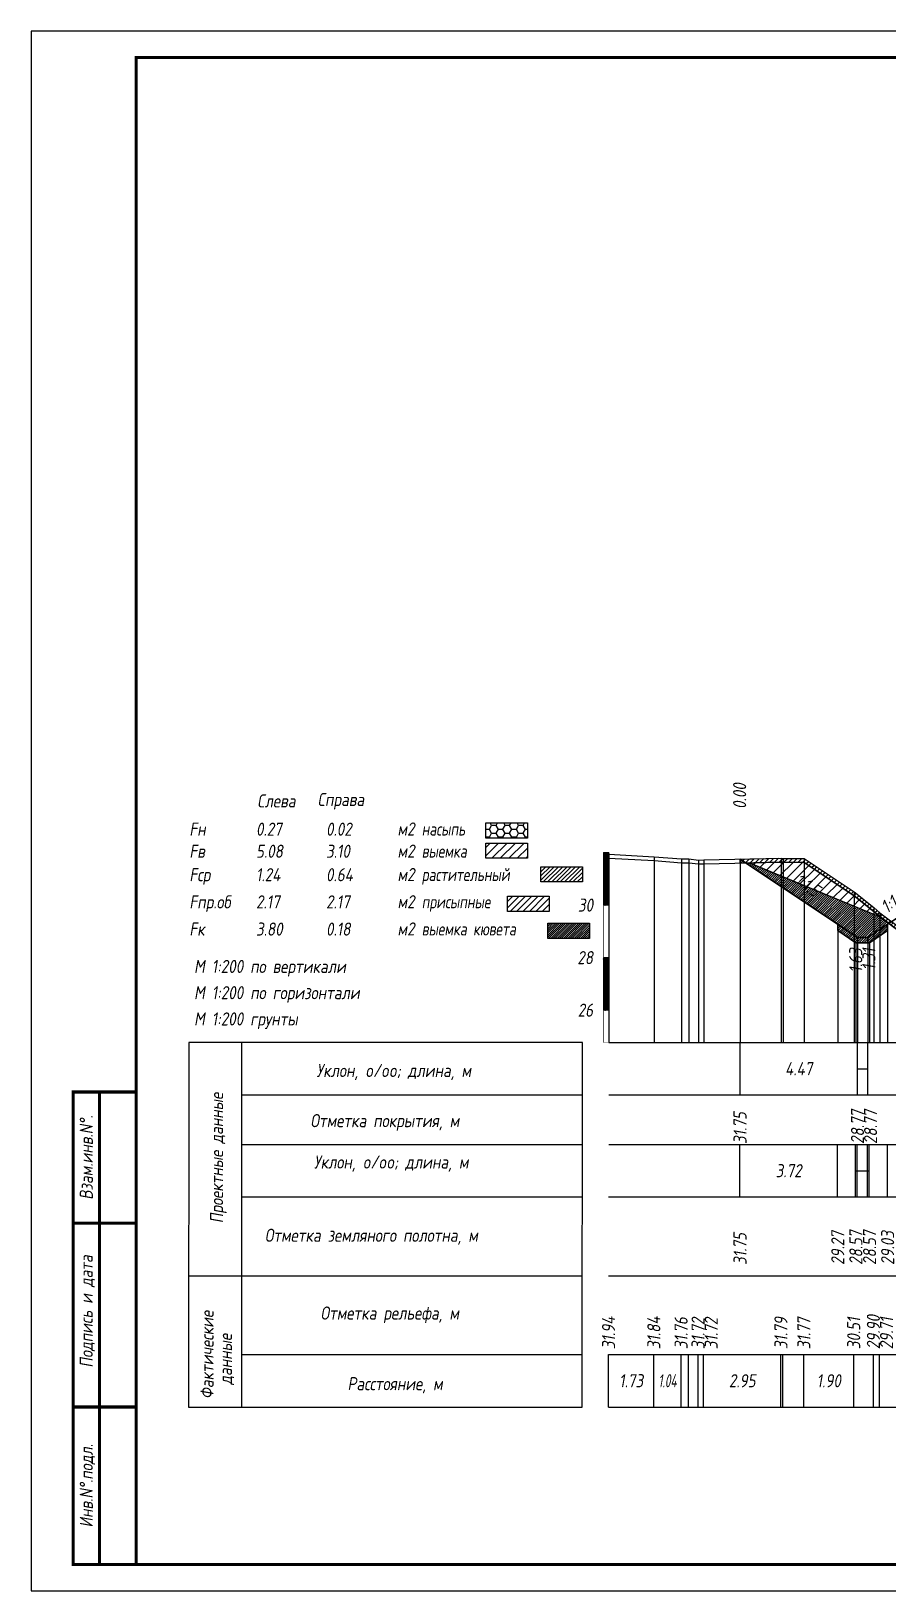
# Model space of a CAD drawing. Extents: x -717 to 1451, y -133302 to 233.
# Drawn here: x -30.1 to 133.2, y -109356.4 to -109059.4 of the extents above; entities that cross this region are included whole.
import ezdxf
from ezdxf.enums import TextEntityAlignment as Align

# ---------------------------------------------------------------- set-up
doc = ezdxf.new("R2010")
doc.units = 0
for name, color, linetype in [('Зарамочное оформление', 7, 'Continuous'), ('Код_510', 7, 'Continuous'), ('Код_514', 1, 'Continuous'), ('Код_516', 1, 'Continuous'), ('Контур_0', 7, 'Continuous'), ('Контур_508', 7, 'Continuous'), ('Контур_512', 7, 'Continuous'), ('Контур_513', 7, 'Continuous'), ('Красный поперечник', 1, 'Continuous'), ('Линейка абсолютных высот', 7, 'Continuous'), ('Объем выемки', 7, 'Continuous'), ('Объем кюветов', 7, 'Continuous'), ('Объем насыпи', 7, 'Continuous'), ('Объем присыпных обочин', 7, 'Continuous'), ('Объем срезки растительного слоя', 7, 'Continuous'), ('Объём_2650', 7, 'Continuous'), ('Объём_2663', 7, 'Continuous'), ('Объём_2664', 7, 'Continuous'), ('Откосы', 7, 'Continuous'), ('Рабочие отметки', 7, 'Continuous'), ('Таблица', 7, 'Continuous'), ('Уклоны проезжей части', 7, 'Continuous'), ('Черный поперечник', 3, 'Continuous')]:
    doc.layers.add(name, color=color, linetype=linetype)
for name, color, linetype, true_color in [('Контур_2570', 7, 'Continuous', 0x80ff00), ('Контур_2583', 3, 'Continuous', 0x00ff00), ('Контур_2584', 3, 'Continuous', 0x00ff00), ('Контур_2736', 4, 'Continuous', 0x00ffff), ('Контур_2741', 4, 'Continuous', 0x00ffff), ('Контур_2742', 4, 'Continuous', 0x00ffff), ('Контур_2743', 4, 'Continuous', 0x00ffff), ('Контур_2744', 7, 'Continuous', 0xa4ffff), ('Контур_2750', 4, 'Continuous', 0x00ffff), ('Контур_2751', 4, 'Continuous', 0x00ffff), ('Контур_2752', 4, 'Continuous', 0x00ffff), ('Контур_707', 4, 'Continuous', 0x00ffff), ('Контур_720', 131, 'Continuous', 0xaaffff), ('Объём_2563', 7, 'Continuous', 0xff8000), ('Объём_2570', 7, 'Continuous', 0x80ff00), ('Объём_2583', 3, 'Continuous', 0x00ff00), ('Объём_2584', 3, 'Continuous', 0x00ff00), ('Объём_2594', 3, 'Continuous', 0x00ff00), ('Объём_2598', 3, 'Continuous', 0x00ff00), ('Объём_2600', 7, 'Continuous', 0x808000), ('Объём_2620', 2, 'Continuous', 0xffff00), ('Объём_2746', 2, 'Continuous', 0xffff00)]:
    doc.layers.add(name, color=color, linetype=linetype, true_color=true_color)
doc.styles.add('М', font='romand.shx', dxfattribs={"width": 0.8, "oblique": 10, "height": 2.5})
pattern_1 = [(45.000001252, (0, 0), (-0.026516505928, 0.026516504769), []), (135.00000034, (0, 0), (-0.02651650519, -0.026516505506), [])]

# ---------------------------------------------------------------- blocks, each defined once
blk = doc.blocks.new('условные обозначения')
at = {"layer": 'Объём_2563'}
h = blk.add_hatch(dxfattribs=at)
h.set_pattern_fill('ANSI31', color=256, scale=0.3)
h.set_pattern_definition([(45, (-34.5, -100.5), (-0.673519, 0.673519), [])])
h.paths.add_polyline_path([(18.26, 7.53), (27.08, 7.53), (27.08, 4.62), (18.26, 4.62)])
at = {"layer": 'Объём_2570'}
h = blk.add_hatch(dxfattribs=at)
h.set_pattern_fill('ANSI31', color=3, scale=0.2)
h.set_pattern_definition([(45, (-32.9034, -100.5), (-0.4490128, 0.4490128), [])])
h.paths.add_polyline_path([(25.29, 13.16), (34.12, 13.16), (34.12, 10.25), (25.29, 10.25)])
at = {"layer": 'Объём_2600'}
h = blk.add_hatch(dxfattribs=at)
h.set_pattern_fill('ANSI31', color=6, scale=0.4)
h.set_pattern_definition([(45, (-34.5, -100.5), (-0.898026, 0.898026), [])])
h.paths.add_polyline_path([(13.63, 17.67), (22.46, 17.67), (22.46, 14.76), (13.63, 14.76)])
at = {"layer": 'Объём_2620'}
h = blk.add_hatch(dxfattribs=at)
h.set_pattern_fill('ANSI31', color=2, scale=0.1)
h.set_pattern_definition([(45, (-33.755, -100.5), (-0.2245064, 0.2245064), [])])
h.paths.add_polyline_path([(26.75, 2.41), (35.57, 2.41), (35.57, -0.5), (26.75, -0.5)])
at = {"layer": 'Объём_2650'}
h = blk.add_hatch(dxfattribs=at)
h.set_pattern_fill('HONEY', color=5, scale=0.3)
h.set_pattern_definition([(0, (-34.5, -100.5), (1.42875, 0.824889), [0.9525, -1.905]), (120, (-34.5, -100.5), (-1.42875, 0.824889), [0.9525, -1.905]), (60, (-34.5, -100.5), (3e-09, 1.6497784), [-1.905, 0.9525])])
h.paths.add_polyline_path([(13.63, 21.49), (22.46, 21.49), (22.46, 18.58), (13.63, 18.58)])
at = {"layer": 'Объём_2563'}
blk.add_lwpolyline([(18.26, 7.53), (27.08, 7.53), (27.08, 4.62), (18.26, 4.62)], close=True, dxfattribs=at)
at = {"layer": 'Объём_2620', "color": 2}
blk.add_lwpolyline([(26.75, 2.41), (35.57, 2.41), (35.57, -0.5), (26.75, -0.5)], close=True, dxfattribs=at)
at = {"layer": 'Объём_2650', "color": 5}
blk.add_lwpolyline([(13.63, 21.49), (22.46, 21.49), (22.46, 18.58), (13.63, 18.58)], close=True, dxfattribs=at)
at = {"layer": 'Объём_2650', "color": 6}
blk.add_lwpolyline([(13.63, 17.67), (22.46, 17.67), (22.46, 14.76), (13.63, 14.76)], close=True, dxfattribs=at)
at = {"layer": 'Объём_2650', "color": 3}
blk.add_lwpolyline([(25.29, 13.16), (34.12, 13.16), (34.12, 10.25), (25.29, 10.25)], close=True, dxfattribs=at)
at = {"layer": 'Объем насыпи', "color": 1, "style": 'М', "oblique": 10, "width": 0.8}
for s, p in [('насыпь', (0.09, 19.09)), ('выемка', (0.09, 14.89)), ('растительный', (0.09, 10.42)), ('присыпные', (0.09, 5.24)), ('выемка кювета', (0.09, 0.06))]:
    blk.add_text(s, height=2.5, dxfattribs=at).set_placement(p)

msp = doc.modelspace()

# ---------------------------------------------------------------- hatches: boundary and pattern name
at = {"layer": 'Линейка абсолютных высот'}
h = msp.add_hatch(dxfattribs=at)
h.set_pattern_fill('ANSI37', scale=0.3, style=0)
h.set_pattern_definition(pattern_1)
h.paths.add_polyline_path([(80, -109225.844), (80, -109215.844), (79, -109215.844), (79, -109225.844)])
h = msp.add_hatch(dxfattribs=at)
h.set_pattern_fill('ANSI37', scale=0.3, style=0)
h.set_pattern_definition(pattern_1)
h.paths.add_polyline_path([(80, -109245.844), (80, -109235.844), (79, -109235.844), (79, -109245.844)])
at = {"layer": 'Объём_2570'}
h = msp.add_hatch(dxfattribs=at)
h.set_pattern_fill('ANSI31', color=256, scale=0.2)
h.paths.add_polyline_path([(146.258, -109225.259), (141.216, -109226.53), (140.396, -109226.579), (139.546, -109227.113), (136.625, -109230.13), (135.622, -109231.077), (131.604, -109228.037), (130.457, -109227.077), (126.709, -109224.045), (117.213, -109217.727), (113.228, -109217.692), (112.846, -109217.656), (105, -109217.839), (105, -109217.089), (112.846, -109216.906), (113.228, -109216.942), (117.213, -109216.977), (126.709, -109223.295), (130.457, -109226.327), (131.604, -109227.287), (135.622, -109230.327), (136.625, -109229.38), (139.546, -109226.363), (140.396, -109225.829), (141.216, -109225.78), (146.258, -109224.509)])
h.paths.add_polyline_path([(294.989, -109226.101), (293.674, -109226.108), (289.206, -109226.218), (283.032, -109227.09), (281.962, -109227.264), (277.133, -109226.66), (273.574, -109225.859), (273.574, -109225.109), (277.133, -109225.91), (281.962, -109226.514), (283.032, -109226.34), (289.206, -109225.468), (293.674, -109225.358), (294.989, -109225.351)])
at = {"layer": 'Объём_2600'}
h = msp.add_hatch(dxfattribs=at)
h.set_pattern_fill('ANSI31', color=6, scale=0.4)
h.paths.add_polyline_path([(131.594, -109228.062), (106.72, -109217.799), (112.846, -109217.656), (113.228, -109217.692), (117.213, -109217.727), (126.709, -109224.045), (130.457, -109227.077), (131.688, -109228.1)])
h.paths.add_polyline_path([(160.075, -109227.801), (138.246, -109228.456), (139.546, -109227.113), (140.396, -109226.579), (141.216, -109226.53), (146.258, -109225.259), (146.258, -109224.509), (150.483, -109224.215), (157.516, -109224.031), (158.016, -109224.78), (160.075, -109224.742)])
h.paths.add_polyline_path([(290.165, -109229.769), (290.165, -109228.568), (286.878, -109228.568), (286.878, -109229.769), (284.99, -109228.511), (261.318, -109227.801), (261.318, -109225.071), (263.166, -109225.118), (263.666, -109224.368), (268.694, -109224.696), (273.574, -109225.109), (273.574, -109225.859), (277.133, -109226.66), (281.962, -109227.264), (283.032, -109227.09), (289.206, -109226.218), (293.856, -109226.107), (293.271, -109226.497), (293.271, -109227.699)])
at = {"layer": 'Объём_2620'}
h = msp.add_hatch(dxfattribs=at)
h.set_pattern_fill('ANSI31', color=2, scale=0.1)
h.paths.add_polyline_path([(133.117, -109229.5), (133.117, -109230.702), (129.67, -109233), (127.064, -109233), (123.617, -109230.702), (123.617, -109229.5), (106.087, -109217.813), (106.72, -109217.799), (131.688, -109228.1), (133.34, -109229.351)])
h.paths.add_polyline_path([(286.878, -109228.568), (290.165, -109228.568), (290.165, -109229.769), (289.824, -109229.997), (287.219, -109229.997), (286.878, -109229.769)])

# ---------------------------------------------------------------- linework, layer by layer
at = {"layer": 'Код_510'}
for p, q in [((79.946, -109321.421), (79.946, -109311.421)), ((88.572, -109321.421), (88.572, -109311.421)), ((93.769, -109321.421), (93.769, -109311.421)), ((95.174, -109321.421), (95.174, -109311.421)), ((97.001, -109321.421), (97.001, -109311.421)), ((98.044, -109321.421), (98.044, -109311.421)), ((112.792, -109321.421), (112.792, -109311.421)), ((113.174, -109321.421), (113.174, -109311.421)), ((117.158, -109321.421), (117.158, -109311.421)), ((126.655, -109321.421), (126.655, -109311.421)), ((130.402, -109321.421), (130.402, -109311.421)), ((131.55, -109321.421), (131.55, -109311.421))]:
    msp.add_line(p, q, dxfattribs=at)
at = {"layer": 'Код_514'}
for p, q in [((105, -109262), (105, -109252)), ((127.367, -109262), (127.367, -109252)), ((129.367, -109262), (129.367, -109252)), ((127.367, -109257), (129.367, -109257))]:
    msp.add_line(p, q, dxfattribs=at)
at = {"layer": 'Код_516'}
for p, q in [((104.946, -109281.421), (104.946, -109271.421)), ((123.562, -109281.421), (123.562, -109271.421)), ((123.562, -109281.421), (123.562, -109271.421)), ((127.01, -109281.421), (127.01, -109271.421)), ((127.312, -109281.421), (127.312, -109271.421)), ((129.312, -109281.421), (129.312, -109271.421)), ((129.615, -109281.421), (129.615, -109271.421)), ((133.062, -109281.421), (133.062, -109271.421)), ((133.062, -109281.421), (133.062, -109271.421)), ((127.01, -109276.421), (127.312, -109276.421)), ((127.312, -109276.421), (129.312, -109276.421)), ((129.312, -109276.421), (129.615, -109276.421))]:
    msp.add_line(p, q, dxfattribs=at)
at = {"layer": 'Контур_0', "flags": 128}
for points in [[(133.867, -109229), (129.367, -109232), (127.367, -109232), (105, -109217.089), (105, -109217.089), (105, -109217.089), (105, -109217.089), (105, -109217.089), (105, -109217.089), (105, -109217.089), (105, -109217.089), (105, -109217.089), (105, -109217.089), (105, -109217.089), (105, -109217.089), (105, -109217.089)], [(142.575, -109223.195), (133.867, -109229), (133.867, -109229), (133.867, -109229), (133.867, -109229), (133.867, -109229), (133.867, -109229), (133.867, -109229), (133.867, -109229), (133.867, -109229), (133.867, -109229), (133.867, -109229), (133.867, -109229), (133.867, -109229), (133.867, -109229), (129.367, -109232)]]:
    msp.add_lwpolyline(points, dxfattribs=at)
at = {"layer": 'Контур_2570', "flags": 128}
msp.add_lwpolyline([(80, -109216.874), (88.626, -109217.369), (93.824, -109217.802), (95.228, -109217.797), (97.055, -109218.005), (98.098, -109218), (112.846, -109217.656), (113.228, -109217.692), (117.213, -109217.727), (126.709, -109224.045), (130.457, -109227.077), (131.604, -109228.037), (135.622, -109231.077)], dxfattribs=at)
at = {"layer": 'Контур_2583', "flags": 128}
for points in [[(127.064, -109233), (127.367, -109233), (127.367, -109232), (123.617, -109229.5), (123.617, -109230.702), (127.064, -109233)], [(133.117, -109230.702), (133.117, -109229.5), (129.367, -109232), (129.367, -109233), (129.67, -109233), (133.117, -109230.702)]]:
    msp.add_lwpolyline(points, dxfattribs=at)
at = {"layer": 'Контур_2584', "flags": 128}
msp.add_lwpolyline([(129.367, -109233), (129.367, -109232), (127.367, -109232), (127.367, -109233), (129.367, -109233)], dxfattribs=at)
at = {"layer": 'Контур_2736', "flags": 128}
msp.add_lwpolyline([(133.867, -109229), (129.367, -109232)], dxfattribs=at)
at = {"layer": 'Контур_2741', "flags": 128}
msp.add_lwpolyline([(105, -109217.089), (105, -109217.089)], dxfattribs=at)
at = {"layer": 'Контур_2742', "flags": 128}
msp.add_lwpolyline([(105, -109217.089), (105, -109217.089)], dxfattribs=at)
at = {"layer": 'Контур_2743', "flags": 128}
msp.add_lwpolyline([(105, -109217.089), (105, -109217.089)], dxfattribs=at)
at = {"layer": 'Контур_2744', "flags": 128}
msp.add_lwpolyline([(105, -109217.089), (105, -109217.089)], dxfattribs=at)
msp.add_lwpolyline([(105, -109217.089), (105, -109217.089)], dxfattribs=at)
msp.add_lwpolyline([(105, -109217.089), (105, -109217.089)], dxfattribs=at)
msp.add_lwpolyline([(105, -109217.089), (105, -109217.089)], dxfattribs=at)
msp.add_lwpolyline([(105, -109217.089), (105, -109217.089)], dxfattribs=at)
msp.add_lwpolyline([(105, -109217.089), (105, -109217.089)], dxfattribs=at)
at = {"layer": 'Контур_2750', "flags": 128}
msp.add_lwpolyline([(105, -109217.089), (105, -109217.089)], dxfattribs=at)
at = {"layer": 'Контур_2751', "flags": 128}
msp.add_lwpolyline([(105, -109217.089), (105, -109217.089)], dxfattribs=at)
at = {"layer": 'Контур_2752', "flags": 128}
msp.add_lwpolyline([(105, -109217.089), (105, -109217.089)], dxfattribs=at)
at = {"layer": 'Контур_508', "flags": 128}
msp.add_lwpolyline([(105, -109217.089), (123.617, -109229.5), (123.617, -109230.702), (127.064, -109233), (127.367, -109233), (129.367, -109233), (129.67, -109233), (133.117, -109230.702), (133.117, -109229.5), (134.515, -109228.568), (160.075, -109227.801), (160.075, -109225.395), (210.696, -109224.382), (261.318, -109225.395), (261.318, -109227.801), (284.99, -109228.511), (287.219, -109229.997), (287.521, -109229.997), (289.521, -109229.997), (289.824, -109229.997), (293.271, -109227.699), (293.271, -109226.497), (294.989, -109225.351)], dxfattribs=at)
at = {"layer": 'Контур_512', "flags": 128}
msp.add_lwpolyline([(105, -109217.089), (123.617, -109229.5), (123.617, -109230.702), (127.064, -109233), (127.367, -109233), (129.367, -109233), (129.67, -109233), (133.117, -109230.702), (133.117, -109229.5), (134.515, -109228.568), (160.075, -109227.801)], dxfattribs=at)
at = {"layer": 'Контур_513', "flags": 128}
msp.add_lwpolyline([(105, -109217.089), (123.617, -109229.5), (123.617, -109230.702), (127.064, -109233), (127.367, -109233), (129.367, -109233), (129.67, -109233), (133.117, -109230.702), (133.117, -109229.5), (134.515, -109228.568), (160.075, -109227.801), (160.075, -109225.395), (210.696, -109224.382), (261.318, -109225.395), (261.318, -109227.801), (284.99, -109228.511), (287.219, -109229.997), (287.521, -109229.997), (289.521, -109229.997), (289.824, -109229.997), (293.271, -109227.699), (293.271, -109226.497), (294.989, -109225.351)], dxfattribs=at)
at = {"layer": 'Контур_707', "flags": 128}
msp.add_lwpolyline([(127.367, -109232), (105, -109217.089)], dxfattribs=at)
at = {"layer": 'Контур_720', "flags": 128}
msp.add_lwpolyline([(129.367, -109232), (127.367, -109232)], dxfattribs=at)
at = {"layer": 'Красный поперечник'}
for p, q in [((105, -109217.089), (105, -109252)), ((105, -109217.089), (127.367, -109232)), ((129.367, -109232), (142.575, -109223.195)), ((123.617, -109229.5), (123.617, -109252)), ((133.117, -109229.5), (133.117, -109252)), ((123.617, -109230.702), (123.617, -109252)), ((127.064, -109233), (127.064, -109252)), ((127.367, -109232), (129.367, -109232)), ((127.367, -109233), (127.367, -109252)), ((129.367, -109233), (129.367, -109252)), ((129.67, -109233), (129.67, -109252)), ((133.117, -109230.702), (133.117, -109252))]:
    msp.add_line(p, q, dxfattribs=at)
at = {"layer": 'Линейка абсолютных высот', "color": 7, "const_width": 0.1, "flags": 128}
for points in [[(80, -109225.844), (80, -109215.844), (79, -109215.844), (79, -109225.844), (80, -109225.844)], [(80, -109235.844), (80, -109225.844), (79, -109225.844), (79, -109235.844), (80, -109235.844)], [(80, -109245.844), (80, -109235.844), (79, -109235.844), (79, -109245.844), (80, -109245.844)], [(80, -109252), (80, -109245.844), (79, -109245.844), (79, -109252), (80, -109252)]]:
    msp.add_lwpolyline(points, dxfattribs=at)
at = {"layer": 'Объём_2570', "flags": 128}
msp.add_lwpolyline([(135.622, -109231.077), (131.604, -109228.037), (130.457, -109227.077), (126.709, -109224.045), (117.213, -109217.727), (113.228, -109217.692), (112.846, -109217.656), (105, -109217.839), (105, -109217.089), (112.846, -109216.906), (113.228, -109216.942), (117.213, -109216.977), (126.709, -109223.295), (130.457, -109226.327), (131.604, -109227.287), (135.622, -109230.327)], dxfattribs=at)
at = {"layer": 'Объём_2583', "flags": 128}
for points in [[(127.064, -109233), (127.367, -109233), (127.367, -109232), (123.617, -109229.5), (123.617, -109230.702), (127.064, -109233)], [(133.117, -109230.702), (133.117, -109229.5), (129.367, -109232), (129.367, -109233), (129.67, -109233), (133.117, -109230.702)]]:
    msp.add_lwpolyline(points, dxfattribs=at)
at = {"layer": 'Объём_2584', "flags": 128}
msp.add_lwpolyline([(129.367, -109233), (129.367, -109232), (127.367, -109232), (127.367, -109233), (129.367, -109233)], dxfattribs=at)
at = {"layer": 'Объём_2594', "flags": 128}
for points in [[(127.367, -109232), (123.617, -109229.5)], [(133.117, -109229.5), (129.367, -109232)]]:
    msp.add_lwpolyline(points, dxfattribs=at)
at = {"layer": 'Объём_2598', "flags": 128}
msp.add_lwpolyline([(129.367, -109232), (127.367, -109232)], dxfattribs=at)
at = {"layer": 'Объём_2600', "flags": 128}
msp.add_lwpolyline([(105, -109217.839), (105, -109217.089), (106.087, -109217.813), (105, -109217.839), (105, -109217.839)], dxfattribs=at)
at = {"layer": 'Объём_2620', "flags": 128}
msp.add_lwpolyline([(133.117, -109229.5), (133.117, -109230.702), (129.67, -109233), (127.064, -109233), (123.617, -109230.702), (123.617, -109229.5), (106.087, -109217.813), (106.72, -109217.799), (131.688, -109228.1), (133.34, -109229.351), (133.117, -109229.5), (133.117, -109229.5)], dxfattribs=at)
at = {"layer": 'Объём_2650', "color": 6, "flags": 128}
msp.add_lwpolyline([(131.594, -109228.062), (106.72, -109217.799), (112.846, -109217.656), (113.228, -109217.692), (117.213, -109217.727), (126.709, -109224.045), (130.457, -109227.077), (131.688, -109228.1), (131.594, -109228.062), (131.594, -109228.062)], dxfattribs=at)
at = {"layer": 'Объём_2663', "flags": 128}
for points in [[(127.367, -109232), (105, -109217.089)], [(133.867, -109229), (129.367, -109232)]]:
    msp.add_lwpolyline(points, dxfattribs=at)
at = {"layer": 'Объём_2664', "flags": 128}
msp.add_lwpolyline([(129.367, -109232), (127.367, -109232)], dxfattribs=at)
at = {"layer": 'Объём_2746', "flags": 128}
msp.add_lwpolyline([(127.367, -109232), (129.367, -109232), (133.117, -109229.5), (133.117, -109230.702), (129.67, -109233), (127.064, -109233), (123.617, -109230.702), (123.617, -109229.5), (127.367, -109232), (127.367, -109232)], dxfattribs=at)
at = {"layer": 'Таблица'}
for p, q in [((80, -109252), (319.989, -109252)), ((80, -109262), (319.989, -109262)), ((80, -109271.421), (319.989, -109271.421)), ((79.946, -109281.421), (319.935, -109281.421)), ((79.946, -109296.421), (319.935, -109296.421)), ((79.946, -109311.421), (319.935, -109311.421)), ((79.946, -109321.421), (319.935, -109321.421))]:
    msp.add_line(p, q, dxfattribs=at)
at = {"layer": 'Таблица', "linetype": 'Continuous', "flags": 128}
for points in [[(0, -109252), (-0.054, -109321.421)], [(75, -109252), (0, -109252)], [(10, -109252), (10, -109321.421)], [(74.946, -109321.421), (75, -109252)], [(10, -109262), (75, -109262)], [(10, -109271.421), (75, -109271.421)], [(9.946, -109281.421), (74.946, -109281.421)], [(-0.054, -109296.421), (74.946, -109296.421)], [(9.946, -109311.421), (74.946, -109311.421)], [(-0.054, -109321.421), (74.946, -109321.421)]]:
    msp.add_lwpolyline(points, dxfattribs=at)
at = {"layer": 'Черный поперечник', "color": 7}
for p, q in [((80, -109216.124), (80, -109252)), ((88.626, -109216.619), (88.626, -109252)), ((93.824, -109217.052), (93.824, -109252)), ((95.228, -109217.047), (95.228, -109252)), ((97.055, -109217.255), (97.055, -109252)), ((98.098, -109217.25), (98.098, -109252)), ((112.846, -109216.906), (112.846, -109252)), ((113.228, -109216.942), (113.228, -109252)), ((117.213, -109216.977), (117.213, -109252)), ((126.709, -109223.295), (126.709, -109252)), ((130.457, -109226.327), (130.457, -109252)), ((131.604, -109227.287), (131.604, -109252))]:
    msp.add_line(p, q, dxfattribs=at)
at = {"layer": 'Черный поперечник', "flags": 128}
msp.add_lwpolyline([(80, -109216.124), (88.626, -109216.619), (93.824, -109217.052), (95.228, -109217.047), (97.055, -109217.255), (98.098, -109217.25), (112.846, -109216.906), (113.228, -109216.942), (117.213, -109216.977), (126.709, -109223.295), (130.457, -109226.327), (131.604, -109227.287), (135.622, -109230.327)], dxfattribs=at)

# ---------------------------------------------------------------- block references
at = {"layer": 'Объём_2570', "xscale": 0.9}
msp.add_blockref('условные обозначения', (44.274, -109231.686), dxfattribs=at)

# ---------------------------------------------------------------- texts
at = {"style": 'М', "oblique": 10, "width": 0.8}
msp.add_text('М 1:200 грунты', height=2.5, dxfattribs=at).set_placement((0.973, -109248.769))
at = {"layer": 'Код_510', "style": 'М', "oblique": 10, "width": 0.8}
for s, p in [('31.94', (79.946, -109310.421)), ('31.84', (88.572, -109310.421)), ('31.76', (93.769, -109310.421)), ('31.72', (97.001, -109310.421)), ('31.72', (99.501, -109310.421)), ('31.79', (112.792, -109310.421)), ('31.77', (117.158, -109310.421)), ('30.51', (126.655, -109310.421)), ('29.90', (130.402, -109310.421)), ('29.71', (132.902, -109310.421))]:
    msp.add_text(s, height=2.5, rotation=90, dxfattribs=at).set_placement(p, align=Align.MIDDLE_LEFT)
at = {"layer": 'Код_510', "style": 'М', "oblique": 10}
for s, width, p in [('1.73', 0.8, (84.259, -109316.421)), ('1.04', 0.6, (91.17, -109316.421)), ('2.95', 0.8, (105.418, -109316.421)), ('1.90', 0.8, (121.906, -109316.421))]:
    msp.add_text(s, height=2.5, dxfattribs=dict(at, width=width)).set_placement(p, align=Align.MIDDLE_CENTER)
at = {"layer": 'Код_514', "style": 'М', "oblique": 10, "width": 0.8}
msp.add_text('4.47', height=2.5, dxfattribs=at).set_placement((116.183, -109257), align=Align.MIDDLE_CENTER)
for s, p in [('31.75', (105, -109271.35)), ('28.77', (127.367, -109271.35)), ('28.77', (129.867, -109271.35))]:
    msp.add_text(s, height=2.5, rotation=90, dxfattribs=at).set_placement(p, align=Align.MIDDLE_LEFT)
at = {"layer": 'Код_516', "style": 'М', "oblique": 10, "width": 0.8}
msp.add_text('3.72', height=2.5, dxfattribs=at).set_placement((114.254, -109276.421), align=Align.MIDDLE_CENTER)
for s, p in [('31.75', (105, -109294.371)), ('29.27', (123.617, -109294.371)), ('28.57', (127.064, -109294.371)), ('28.57', (129.67, -109294.371)), ('29.03', (133.117, -109294.371))]:
    msp.add_text(s, height=2.5, rotation=90, dxfattribs=at).set_placement(p, align=Align.MIDDLE_LEFT)
at = {"layer": 'Линейка абсолютных высот', "style": 'М', "oblique": 10, "width": 0.8}
for s, p in [('30', (77, -109225.844)), ('28', (77, -109235.844)), ('26', (77, -109245.844))]:
    msp.add_text(s, height=2.5, dxfattribs=at).set_placement(p, align=Align.MIDDLE_RIGHT)
at = {"layer": 'Объем выемки', "style": 'М', "oblique": 10, "width": 0.8}
for s, p in [('Fв', (0.085, -109216.835)), ('5.08', (12.785, -109216.835)), ('3.10', (26.126, -109216.835)), ('м2', (39.731, -109216.802))]:
    msp.add_text(s, height=2.5, dxfattribs=at).set_placement(p)
at = {"layer": 'Объем кюветов', "style": 'М', "oblique": 10, "width": 0.8}
for s, p in [('Fк', (0.085, -109231.66)), ('3.80', (12.785, -109231.66)), ('0.18', (26.126, -109231.66)), ('м2', (39.731, -109231.627))]:
    msp.add_text(s, height=2.5, dxfattribs=at).set_placement(p)
at = {"layer": 'Объем насыпи', "style": 'М', "oblique": 10, "width": 0.8}
for s, p in [('Слева', (13.029, -109207.249)), ('Справа', (24.522, -109206.982)), ('Fн', (0.085, -109212.63)), ('0.27', (12.785, -109212.63)), ('0.02', (26.126, -109212.63)), ('м2', (39.731, -109212.597))]:
    msp.add_text(s, height=2.5, dxfattribs=at).set_placement(p)
at = {"layer": 'Объем присыпных обочин', "style": 'М', "oblique": 10, "width": 0.8}
for s, p in [('Fпр.об', (0.085, -109226.481)), ('2.17', (12.785, -109226.481)), ('2.17', (26.126, -109226.481)), ('м2', (39.731, -109226.448))]:
    msp.add_text(s, height=2.5, dxfattribs=at).set_placement(p)
at = {"layer": 'Объем срезки растительного слоя', "style": 'М', "oblique": 10, "width": 0.8}
for s, p in [('м2', (39.731, -109221.269)), ('Fср', (0.085, -109221.303)), ('1.24', (12.785, -109221.303)), ('0.64', (26.126, -109221.303))]:
    msp.add_text(s, height=2.5, dxfattribs=at).set_placement(p)
at = {"layer": 'Откосы', "color": 1, "style": 'М', "oblique": 10, "width": 0.8}
for rotation, p in [(326.30994, (116.738, -109223.712)), (33.69007, (135.416, -109226.765))]:
    msp.add_text('1:1.5', height=2.5, rotation=rotation, dxfattribs=at).set_placement(p, align=Align.BOTTOM_CENTER)
at = {"layer": 'Рабочие отметки', "color": 1, "style": 'М', "oblique": 10, "width": 0.8}
msp.add_text('0.00', height=2.5, rotation=90, dxfattribs=at).set_placement((104.922, -109207.52), align=Align.MIDDLE_LEFT)
for s, p in [('1.63', (127.039, -109234.065)), ('1.31', (129.539, -109234.065))]:
    msp.add_text(s, height=2.5, rotation=90, dxfattribs=at).set_placement(p, align=Align.MIDDLE_RIGHT)
at = {"layer": 'Таблица', "style": 'М', "oblique": 10, "width": 0.8}
for s, p in [('М 1:200 по вертикали', (0.973, -109238.769)), ('М 1:200 по горизонтали', (0.973, -109243.769)), ('Уклон, o/oo; длина, м', (24.315, -109258.584)), ('Отметка покрытия, м', (23.148, -109268.139)), ('Уклон, o/oo; длина, м', (23.824, -109276.017)), ('Отметка земляного полотна, м', (14.462, -109289.965)), ('Отметка рельефа, м', (25.077, -109304.777)), ('Расстояние, м', (30.202, -109318.23))]:
    msp.add_text(s, height=2.5, dxfattribs=at).set_placement(p)
for s, p in [('Проектные данные ', (6.519, -109286.427)), ('Фактические ', (4.698, -109319.882)), ('данные', (8.204, -109317.177))]:
    msp.add_text(s, height=2.5, rotation=90, dxfattribs=at).set_placement(p)
at = {"layer": 'Уклоны проезжей части', "color": 1, "style": 'М', "oblique": 10, "width": 0.8}
for rotation, p in [(326.30994, (116.738, -109223.712)), (33.69007, (135.416, -109226.765))]:
    msp.add_text('1:1.5', height=2.5, rotation=rotation, dxfattribs=at).set_placement(p, align=Align.BOTTOM_CENTER)

# ---------------------------------------------------------------- wipeouts: each hides what was drawn before it
msp.add_wipeout([(-10.054, -109261.421), (-22.054, -109261.421), (-22.054, -109351.421), (-10.054, -109351.421)]).dxf.layer = 'Зарамочное оформление'

# ---------------------------------------------------------------- next in the draw order: linework, layer by layer
at = {"flags": 128}
msp.add_lwpolyline([(-30.054, -109356.421), (389.946, -109356.421), (389.946, -109059.421), (-30.054, -109059.421)], close=True, dxfattribs=at)
at = {"const_width": 0.6, "flags": 128}
msp.add_lwpolyline([(-10.054, -109351.421), (384.946, -109351.421), (384.946, -109064.421), (-10.054, -109064.421)], close=True, dxfattribs=at)
at = {"layer": 'Зарамочное оформление', "linetype": 'Continuous', "lineweight": -3, "const_width": 0.6, "flags": 128}
for points in [[(-10.054, -109351.421), (-22.054, -109351.421), (-22.054, -109261.421), (-10.054, -109261.421)], [(-17.054, -109351.421), (-17.054, -109261.421)], [(-22.054, -109286.421), (-10.054, -109286.421)], [(-22.054, -109321.421), (-10.054, -109321.421)]]:
    msp.add_lwpolyline(points, dxfattribs=at)

# ---------------------------------------------------------------- next in the draw order: texts
at = {"layer": 'Зарамочное оформление', "lineweight": 15, "style": 'М', "oblique": 10, "width": 0.8}
for s, p in [('Взам.инв.N%%d.', (-19.554, -109273.921)), ('Подпись и дата', (-19.572, -109303.227)), ('Инв.N%%d.подл.', (-19.554, -109336.421))]:
    msp.add_text(s, height=2.5, rotation=90, dxfattribs=at).set_placement(p, align=Align.MIDDLE_CENTER)

doc.saveas('drawing.dxf')
